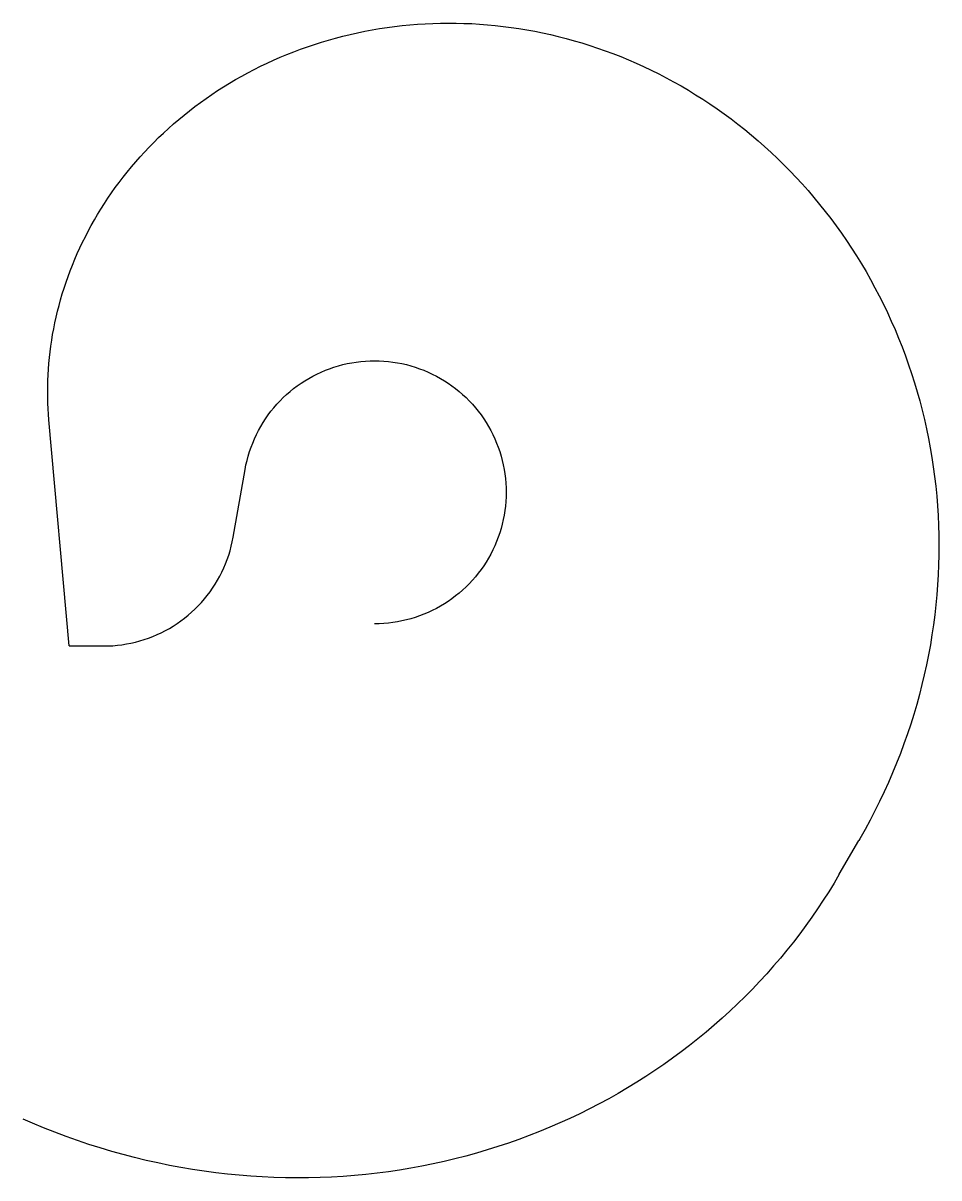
# Model space of a CAD drawing. Header units: metres. Extents: x -345 to 6507, y -3979 to 4660.
import ezdxf

# ---------------------------------------------------------------- set-up
doc = ezdxf.new("R2010")
doc.units = ezdxf.units.M

msp = doc.modelspace()

# ---------------------------------------------------------------- linework, layer by layer
at = {"layer": 'NorminalTrack', "color": 1}
msp.add_lwpolyline([(0, 0), (257.7, 0), (292, 0.6), (326.3, 2.4), (360.5, 5.4), (394.6, 9.6), (428.6, 15), (462.3, 21.5), (495.7, 29.2), (528.9, 38.1), (561.8, 48.2), (594.3, 59.4), (626.3, 71.7), (657.9, 85.1), (689.1, 99.6), (719.7, 115.2), (749.7, 131.9), (779.2, 149.5), (808, 168.3), (836.1, 188), (863.6, 208.6), (890.3, 230.3), (916.2, 252.8), (941.3, 276.2), (965.6, 300.5), (989, 325.6), (1011.6, 351.6), (1033.2, 378.3), (1053.9, 405.7), (1073.6, 433.8), (1092.3, 462.6), (1110, 492.1), (1126.6, 522.1), (1142.2, 552.7), (1156.7, 583.9), (1170.2, 615.5), (1182.5, 647.6), (1193.6, 680), (1203.7, 712.9), (1212.6, 746.1), (1220.3, 779.5), (1226.9, 813.3), (1226.9, 813.3), (1316.3, 1320.7), (1322.9, 1354.5), (1330.6, 1387.9), (1339.5, 1421.1), (1349.6, 1454), (1360.7, 1486.4), (1373.1, 1518.5), (1386.5, 1550.1), (1401, 1581.3), (1416.6, 1611.9), (1433.2, 1641.9), (1450.9, 1671.4), (1469.7, 1700.2), (1489.4, 1728.3), (1510, 1755.8), (1531.6, 1782.5), (1554.2, 1808.4), (1577.6, 1833.5), (1601.9, 1857.8), (1627, 1881.2), (1653, 1903.8), (1679.6, 1925.4), (1707.1, 1946.1), (1735.2, 1965.8), (1764, 1984.5), (1793.5, 2002.2), (1823.5, 2018.8), (1854.1, 2034.4), (1885.3, 2048.9), (1916.9, 2062.3), (1949, 2074.7), (1981.4, 2085.8), (2014.3, 2095.9), (2047.5, 2104.8), (2080.9, 2112.5), (2114.7, 2119.1), (2148.6, 2124.4), (2182.7, 2128.6), (2216.9, 2131.6), (2251.2, 2133.4), (2285.6, 2134), (2319.9, 2133.4), (2354.2, 2131.6), (2388.4, 2128.6), (2422.5, 2124.4), (2456.5, 2119.1), (2490.2, 2112.5), (2523.7, 2104.8), (2556.8, 2095.9), (2589.7, 2085.8), (2622.2, 2074.7), (2654.2, 2062.3), (2685.9, 2048.9), (2717, 2034.4), (2747.6, 2018.8), (2777.6, 2002.2), (2807.1, 1984.5), (2835.9, 1965.8), (2864, 1946.1), (2891.5, 1925.4), (2918.2, 1903.8), (2944.1, 1881.2), (2969.2, 1857.8), (2993.5, 1833.5), (3016.9, 1808.4), (3039.5, 1782.5), (3061.1, 1755.8), (3081.8, 1728.3), (3101.5, 1700.2), (3120.2, 1671.4), (3137.9, 1641.9), (3154.5, 1611.9), (3170.1, 1581.3), (3184.6, 1550.1), (3198.1, 1518.5), (3210.4, 1486.4), (3221.6, 1454), (3231.6, 1421.1), (3240.5, 1387.9), (3248.2, 1354.5), (3254.8, 1320.7), (3260.1, 1286.8), (3264.3, 1252.7), (3267.3, 1218.5), (3269.1, 1184.2), (3269.7, 1149.8), (3269.1, 1115.5), (3267.3, 1081.2), (3264.3, 1047), (3260.1, 1012.9), (3254.8, 978.9), (3248.2, 945.2), (3240.5, 911.8), (3231.6, 878.6), (3221.6, 845.7), (3210.4, 813.2), (3198.1, 781.2), (3184.6, 749.6), (3170.1, 718.4), (3154.5, 687.8), (3137.9, 657.8), (3120.2, 628.3), (3101.5, 599.5), (3081.8, 571.4), (3061.1, 543.9), (3039.5, 517.2), (3016.9, 491.3), (2993.5, 466.2), (2969.2, 441.9), (2944.1, 418.5), (2918.2, 395.9), (2891.5, 374.3), (2864, 353.6), (2835.9, 333.9), (2807.1, 315.2), (2777.6, 297.5), (2747.6, 280.9), (2717, 265.3), (2685.9, 250.8), (2654.2, 237.3), (2622.2, 225), (2589.7, 213.9), (2556.8, 203.8), (2523.7, 194.9), (2490.2, 187.2), (2456.5, 180.6), (2422.5, 175.3), (2388.4, 171.1), (2354.2, 168.1), (2319.9, 166.3), (2285.6, 165.7)], dxfattribs=at)
at = {"layer": 'WindSpiral', "color": 3}
for p, q in [((0, 0), (-151.2, 1691.8)), ((5762.2, -1707.9), (5908.3, -1455.8))]:
    msp.add_line(p, q, dxfattribs=at)
for points in [[(-151.2, 1691.8), (-154.5, 1733.1), (-157.2, 1774.7), (-159.1, 1816.5), (-160.2, 1858.5), (-160.7, 1900.7), (-160.4, 1943.1), (-159.4, 1985.7), (-157.6, 2028.4), (-155, 2071.2), (-151.7, 2114.1), (-147.7, 2157.2), (-142.8, 2200.4), (-137.2, 2243.6), (-130.8, 2286.9), (-123.7, 2330.3), (-115.7, 2373.7), (-106.9, 2417.2), (-97.4, 2460.6), (-87, 2504.1), (-75.9, 2547.5), (-63.9, 2590.9), (-51.2, 2634.3), (-37.6, 2677.6), (-23.2, 2720.8), (-8.1, 2764), (7.9, 2807), (24.7, 2849.9), (42.4, 2892.7), (60.8, 2935.3), (80.1, 2977.8), (100.1, 3020), (121, 3062.1), (142.7, 3104), (165.2, 3145.6), (188.5, 3187), (212.6, 3228.1), (237.5, 3268.9), (263.3, 3309.5), (289.8, 3349.7), (317.1, 3389.6), (345.2, 3429.2), (374.2, 3468.4), (403.9, 3507.3), (434.3, 3545.8), (465.6, 3583.8), (497.6, 3621.5), (530.4, 3658.7), (564, 3695.5), (598.3, 3731.8), (633.4, 3767.6), (669.2, 3803), (705.8, 3837.8), (743.1, 3872.1), (781.1, 3905.8), (819.9, 3939.1), (859.3, 3971.7), (899.4, 4003.8), (940.3, 4035.2), (981.8, 4066.1), (1024, 4096.3), (1066.9, 4125.9), (1110.4, 4154.8), (1154.6, 4183), (1199.4, 4210.6), (1244.8, 4237.5), (1290.9, 4263.7), (1337.5, 4289.1), (1384.8, 4313.8), (1432.6, 4337.8), (1481, 4361), (1530, 4383.4), (1579.5, 4405), (1629.5, 4425.9), (1680.1, 4445.9), (1731.1, 4465.1), (1782.7, 4483.5), (1834.7, 4501), (1887.2, 4517.6), (1940.2, 4533.4), (1993.6, 4548.3), (2047.4, 4562.4), (2101.6, 4575.5), (2156.2, 4587.7), (2211.2, 4599), (2266.6, 4609.4), (2322.3, 4618.8), (2378.3, 4627.3), (2434.6, 4634.8), (2491.3, 4641.4), (2548.2, 4647), (2605.4, 4651.6), (2662.9, 4655.2), (2720.5, 4657.8), (2778.4, 4659.4), (2836.5, 4660), (2894.7, 4659.6), (2953.2, 4658.2), (3011.7, 4655.8), (3070.4, 4652.3), (3129.2, 4647.8), (3188.1, 4642.2), (3247, 4635.6), (3306, 4628), (3365.1, 4619.3), (3424.1, 4609.5), (3483.1, 4598.7), (3542.2, 4586.8), (3601.1, 4573.8), (3660, 4559.8), (3718.9, 4544.7), (3777.6, 4528.5), (3836.2, 4511.3), (3894.6, 4493), (3952.9, 4473.6), (4011.1, 4453.1), (4069, 4431.6), (4126.7, 4409), (4184.1, 4385.3), (4241.3, 4360.6), (4298.2, 4334.8), (4354.9, 4307.9), (4411.2, 4280), (4467.1, 4251), (4522.7, 4220.9), (4577.9, 4189.8), (4632.7, 4157.6), (4687.1, 4124.4), (4741.1, 4090.2), (4794.6, 4054.9), (4847.6, 4018.6), (4900.2, 3981.3), (4952.2, 3943), (5003.7, 3903.6), (5054.6, 3863.3), (5104.9, 3822), (5154.7, 3779.6), (5203.8, 3736.3), (5252.3, 3692), (5300.1, 3646.8), (5347.3, 3600.6), (5393.8, 3553.5), (5439.6, 3505.4), (5484.6, 3456.4), (5529, 3406.5), (5572.5, 3355.8), (5615.3, 3304.1), (5657.2, 3251.5), (5698.4, 3198.1), (5738.7, 3143.8), (5778.2, 3088.7), (5816.8, 3032.8), (5854.5, 2976), (5891.3, 2918.5), (5927.2, 2860.1), (5962.2, 2801), (5996.2, 2741.2), (6029.2, 2680.6), (6061.3, 2619.2), (6092.4, 2557.2), (6122.4, 2494.5), (6151.5, 2431.1), (6179.5, 2367), (6206.4, 2302.3), (6232.3, 2237), (6257.1, 2171.1), (6280.8, 2104.6), (6303.3, 2037.5), (6324.8, 1969.8), (6345.1, 1901.7), (6364.3, 1833), (6382.4, 1763.8), (6399.2, 1694.1), (6414.9, 1624), (6429.4, 1553.5), (6442.7, 1482.5), (6454.8, 1411.1), (6465.6, 1339.4), (6475.3, 1267.3), (6483.6, 1194.9), (6490.8, 1122.1), (6496.7, 1049.1), (6501.3, 975.8), (6504.6, 902.3), (6506.7, 828.5), (6507.5, 754.6), (6507, 680.4), (6505.2, 606.1), (6502.1, 531.7), (6497.6, 457.2), (6491.9, 382.5), (6484.9, 307.9), (6476.5, 233.1), (6466.8, 158.4), (6455.8, 83.6), (6443.4, 8.9), (6429.7, -65.8), (6414.7, -140.3), (6398.3, -214.8), (6380.6, -289.2), (6361.6, -363.4), (6341.2, -437.4), (6319.5, -511.3), (6296.4, -584.9), (6272, -658.2), (6246.3, -731.3), (6219.2, -804.1), (6190.8, -876.6), (6161.1, -948.8), (6130, -1020.5), (6097.7, -1091.9), (6064, -1162.9), (6029, -1233.4), (5992.7, -1303.5), (5955.1, -1373), (5916.2, -1442.1), (5908.3, -1455.8)], [(5762.2, -1707.9), (5723.5, -1773.2), (5683.7, -1838.1), (5642.6, -1902.4), (5600.3, -1966.1), (5556.7, -2029.2), (5512, -2091.6), (5466.1, -2153.5), (5419.1, -2214.6), (5370.8, -2275.1), (5321.4, -2334.8), (5270.8, -2393.8), (5219.1, -2452.1), (5166.3, -2509.5), (5112.4, -2566.2), (5057.3, -2622), (5001.2, -2677), (4943.9, -2731.2), (4885.7, -2784.4), (4826.3, -2836.7), (4765.9, -2888.1), (4704.5, -2938.6), (4642.1, -2988.1), (4578.7, -3036.6), (4514.3, -3084), (4449, -3130.5), (4382.7, -3175.9), (4315.5, -3220.2), (4247.3, -3263.5), (4178.3, -3305.6), (4108.4, -3346.7), (4037.6, -3386.6), (3966, -3425.3), (3893.6, -3462.8), (3820.3, -3499.2), (3746.3, -3534.4), (3671.5, -3568.3), (3596, -3601), (3519.8, -3632.4), (3442.8, -3662.6), (3365.2, -3691.5), (3286.9, -3719.1), (3208, -3745.3), (3128.5, -3770.3), (3048.3, -3793.9), (2967.6, -3816.1), (2886.4, -3837), (2804.6, -3856.5), (2722.4, -3874.6), (2639.6, -3891.3), (2556.4, -3906.5), (2472.8, -3920.4), (2388.8, -3932.8), (2304.4, -3943.8), (2219.6, -3953.3), (2134.5, -3961.4), (2049.1, -3967.9), (1963.4, -3973), (1877.5, -3976.7), (1791.4, -3978.8), (1705, -3979.4), (1618.5, -3978.5), (1531.8, -3976.1), (1445, -3972.2), (1358.1, -3966.7), (1271.2, -3959.7), (1184.2, -3951.2), (1097.2, -3941.2), (1010.2, -3929.6), (923.2, -3916.4), (836.3, -3901.7), (749.5, -3885.5), (662.9, -3867.7), (576.4, -3848.4), (490, -3827.5), (403.9, -3805.1), (318, -3781.1), (232.4, -3755.6), (147, -3728.6), (62, -3700), (-22.7, -3669.8), (-107, -3638.1), (-190.9, -3604.9), (-274.4, -3570.2), (-344.7, -3539.6)]]:
    msp.add_lwpolyline(points, dxfattribs=at)

doc.saveas('drawing.dxf')
